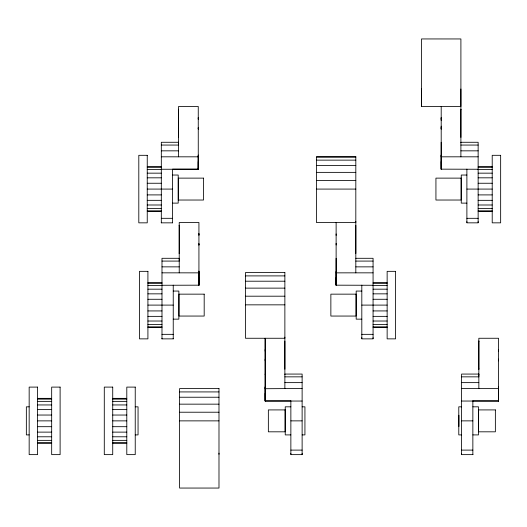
<?xml version="1.0" encoding="UTF-8"?>
<svg xmlns="http://www.w3.org/2000/svg" width="527" height="527" viewBox="0 0 527 527"><rect width="100%" height="100%" fill="white"/><g stroke="black" fill="none" stroke-linecap="round" stroke-linejoin="round"><path stroke-width="0.79" d="M172.566 222.486L172.566 222.842L161.315 222.842L161.315 222.269M173.238 338.512L173.238 338.868L161.987 338.868L161.987 338.294M178.561 126.994L178.561 119.715M179.233 225.793L179.233 225.312L179.233 253.447L179.233 252.967M161.315 169.253L198.257 169.253L198.257 155.327M198.257 127.336L198.257 128.983L198.257 128.226M198.257 119.379L198.257 117.725L198.257 118.483M198.929 271.346L198.929 285.272L198.929 222.499L179.226 222.499L179.233 272.841L198.929 272.854L198.89 285.179L161.987 285.272M198.929 243.362L198.929 245.009L198.929 244.251M198.929 235.398L198.929 233.751L198.929 234.508M218.988 454.287L218.988 453.148M290.864 400.928L265.213 400.942L265.18 338.262L265.173 374.48M302.123 401.04L265.173 401.04L265.173 386.825M265.173 388.722L284.87 388.603L284.87 337.122M290.864 454.274L290.864 453.477M336.127 233.942L336.127 235.398M336.127 222.499L336.127 285.272L336.127 258.309M373.07 285.272L336.167 285.179L336.127 272.854L355.817 272.841L355.817 221.36M361.812 338.512L361.812 337.715M373.07 337.715L373.07 338.584M421.501 106.474L421.501 38.945L460.901 38.952L460.901 106.474L421.501 106.474L421.501 88.997M441.198 155.037L441.237 169.154L478.141 169.253M441.198 126.17L441.198 128.983L441.198 127.336M441.198 120.538L441.198 117.725L441.198 119.379M441.198 106.474L441.198 169.253L441.198 142.283M460.894 109.768L460.894 109.287L460.894 137.422M441.198 155.327L441.198 156.829L460.894 156.815L460.901 88.997M466.889 222.486L466.889 221.689M461.599 376.845L478.845 376.851L478.845 374.065L461.599 374.065L461.599 454.63L472.857 454.63L472.857 454.274M478.141 221.689L478.141 222.559M478.845 341.555L478.845 341.074L478.845 369.21L478.845 368.729M461.599 401.04L498.542 401.04L498.542 386.825M472.857 400.928L498.502 400.942L498.542 387.108M498.542 359.124L498.542 360.771L498.542 360.013M498.542 351.16L498.542 349.513L498.542 350.271M178.561 142.685L178.561 142.277L161.315 142.277L161.315 222.842M478.845 374.473L478.845 374.065M172.566 222.842L172.566 169.141L198.218 169.154L198.257 155.037M198.218 169.154L198.257 161.605M198.89 285.179L198.929 277.63M498.502 400.942L498.542 393.392M302.123 453.477L302.123 454.63L290.864 454.63L290.864 400.876M461.599 454.63L461.599 453.477M161.315 145.057L178.561 145.063L178.561 142.277M460.894 145.063L478.141 145.057M161.315 150.841L178.561 150.841M460.894 150.841L478.141 150.841M161.315 156.815L198.257 156.829M460.894 156.815L478.141 156.815M316.431 157.053L355.817 157.053M316.431 160.136L355.817 160.136M316.431 165.445L355.817 165.445M147.244 166.572L161.315 166.572M478.141 166.572L492.211 166.572M147.244 167.336L161.315 167.336M478.141 167.336L492.211 167.336M147.244 169.582L161.315 169.582M478.141 169.582L492.211 169.582M316.431 172.369L355.817 172.369M147.244 173.159L161.315 173.159M478.141 173.159L492.211 173.159M172.566 175.036L178.198 175.036L178.198 203.119L172.566 203.119M466.889 175.036L461.257 175.036L461.257 203.119L466.889 203.119M147.244 177.823L161.315 177.823M478.141 177.823L492.211 177.823M316.431 180.432L355.817 180.432M147.244 183.251L161.315 183.251M478.141 183.251L492.211 183.251M147.244 189.081L172.566 189.081M316.431 189.081L355.817 189.081M466.889 189.081L492.211 189.081M147.244 194.904L161.315 194.904M478.141 194.904L492.211 194.904M147.244 200.332L161.315 200.332M478.141 200.332L492.211 200.332M147.244 204.996L161.315 204.996M478.141 204.996L492.211 204.996M147.244 208.573L161.315 208.573M478.141 208.573L492.211 208.573M147.244 210.82L161.315 210.82M478.141 210.82L492.211 210.82M147.244 211.59L161.315 211.59M478.141 211.59L492.211 211.59M161.315 218.316L172.566 218.316M466.889 218.316L478.141 218.316M355.824 258.302L373.07 258.296L373.07 338.868L361.812 338.868L361.812 285.166M161.987 261.082L179.233 261.089L179.233 258.302L161.987 258.296L161.987 338.868M355.824 261.089L373.07 261.082M161.987 266.86L179.233 266.866M355.824 266.866L373.07 266.86M161.987 272.841L179.233 272.841M355.817 272.841L373.07 272.841M245.477 275.898L284.87 275.898M245.477 281.207L284.87 281.207M147.916 282.591L161.987 282.591M373.07 282.591L387.141 282.591M147.916 283.361L161.987 283.361M373.07 283.361L387.141 283.361M147.916 285.608L161.987 285.608M373.07 285.608L387.141 285.608M245.477 288.131L284.87 288.131M147.916 289.185L161.987 289.185M373.07 289.185L387.141 289.185M173.238 291.062L178.864 291.062L178.864 319.145L173.238 319.145M361.812 291.062L356.186 291.062L356.186 319.145L361.812 319.145M147.916 293.849L161.987 293.849M373.07 293.849L387.141 293.849M245.477 296.194L284.87 296.194M147.916 299.277L161.987 299.277M373.07 299.277L387.141 299.277M245.477 304.843L284.87 304.843M147.916 305.1L173.238 305.1M361.812 305.1L387.141 305.1M147.916 310.93L161.987 310.93M373.07 310.93L387.141 310.93M147.916 316.358L161.987 316.358M373.07 316.358L387.141 316.358M147.916 321.022L161.987 321.022M373.07 321.022L387.141 321.022M147.916 324.599L161.987 324.599M373.07 324.599L387.141 324.599M147.916 326.845L161.987 326.845M373.07 326.845L387.141 326.845M147.916 327.61L161.987 327.61M373.07 327.61L387.141 327.61M161.987 334.342L173.238 334.342M361.812 334.342L373.07 334.342M284.87 376.851L302.123 376.845M284.87 382.628L302.123 382.628M461.599 382.628L478.845 382.628M498.542 388.616L461.599 388.603M284.87 388.603L302.123 388.603M179.602 391.923L218.988 391.923M179.602 397.233L218.988 397.233M37.601 398.359L51.672 398.359M112.725 398.359L126.796 398.359M37.601 399.123L51.672 399.123M112.725 399.123L126.796 399.123M37.601 401.37L51.672 401.37M112.725 401.37L126.796 401.37M179.602 404.156L218.988 404.156M37.601 404.947L51.672 404.947M112.725 404.947L126.796 404.947M29.163 406.831L26.35 406.831L26.35 434.9L29.163 434.9M135.235 406.831L138.054 406.831L138.054 434.9L135.235 434.9M290.864 406.824L285.239 406.824L285.239 434.907L290.864 434.907M302.123 406.824L304.935 406.824L304.935 434.907L302.123 434.907M461.599 406.824L458.786 406.824L458.786 434.907L461.599 434.907M472.857 406.824L478.483 406.824L478.483 434.907L472.857 434.907M37.601 409.611L51.672 409.611M112.725 409.611L126.796 409.611M179.602 412.219L218.988 412.219M37.601 415.039L51.672 415.039M112.725 415.039L126.796 415.039M37.601 420.869L51.672 420.869M112.725 420.869L126.796 420.869M179.602 420.869L218.988 420.869M290.864 420.869L302.123 420.869M461.599 420.869L472.857 420.869M37.601 426.692L51.672 426.692M112.725 426.692L126.796 426.692M37.601 432.12L51.672 432.12M112.725 432.12L126.796 432.12M37.601 436.784L51.672 436.784M112.725 436.784L126.796 436.784M37.601 440.361L51.672 440.361M112.725 440.361L126.796 440.361M37.601 442.608L51.672 442.608M112.725 442.608L126.796 442.608M37.601 443.378L51.672 443.378M112.725 443.378L126.796 443.378M290.864 450.104L302.123 450.104M461.599 450.104L472.857 450.104M441.198 161.605L441.237 169.154M336.127 277.63L336.167 285.179M265.173 393.392L265.213 400.942M460.894 142.685L460.894 142.277L478.141 142.277L478.141 222.842L466.889 222.842L466.889 169.141M355.824 225.312L355.824 253.447M336.127 245.009L336.127 243.355M336.127 271.346L336.127 272.854M284.87 341.074L284.87 369.21M284.87 374.473L284.87 374.065L302.123 374.065L302.123 454.63M265.173 349.513L265.173 351.16M265.173 360.771L265.173 359.124M265.173 387.108L265.173 388.616M198.929 271.062L198.929 272.854M178.561 109.768L178.561 109.287L178.561 137.422L178.561 136.941M498.542 401.04L498.542 338.262L478.845 338.262L478.852 388.603M472.857 400.876L472.857 454.63M458.918 415.25L458.918 426.481M265.173 374.071L265.173 401.04M198.257 169.253L198.257 106.474L178.561 106.474L178.561 156.815M173.238 285.166L173.238 338.868M147.244 155.313L138.805 155.313L138.805 222.842L147.244 222.842L147.244 155.313M500.65 155.313L492.211 155.313L492.211 222.842L500.65 222.842L500.65 155.313M355.817 156.796L316.431 156.796L316.431 222.499L355.817 222.499L355.817 156.796M203.521 178.126L178.33 178.126L178.33 200.029L203.521 200.029L203.521 178.126M461.125 178.126L435.934 178.126L435.934 200.029L461.125 200.029L461.125 178.126M147.916 271.339L139.477 271.339L139.477 338.868L147.916 338.868L147.916 271.339M395.579 271.339L387.141 271.339L387.141 338.868L395.579 338.868L395.579 271.339M284.87 272.558L245.477 272.558L245.477 338.262L284.87 338.262L284.87 272.558M204.186 294.152L178.996 294.152L178.996 316.055L204.186 316.055L204.186 294.152M356.054 294.152L330.864 294.152L330.864 316.055L356.054 316.055L356.054 294.152M37.601 387.101L29.163 387.101L29.163 454.63L37.601 454.63L37.601 387.101M60.111 387.101L51.672 387.101L51.672 454.63L60.111 454.63L60.111 387.101M112.725 387.101L104.287 387.101L104.287 454.63L112.725 454.63L112.725 387.101M135.235 387.101L126.796 387.101L126.796 454.63L135.235 454.63L135.235 387.101M218.988 388.583L179.602 388.583L179.602 488.055L218.988 488.055L218.988 388.583M285.107 409.914L268.355 409.914L268.355 431.817L285.107 431.817L285.107 409.914M495.367 409.914L478.615 409.914L478.615 431.817L495.367 431.817L495.367 409.914"/></g></svg>
